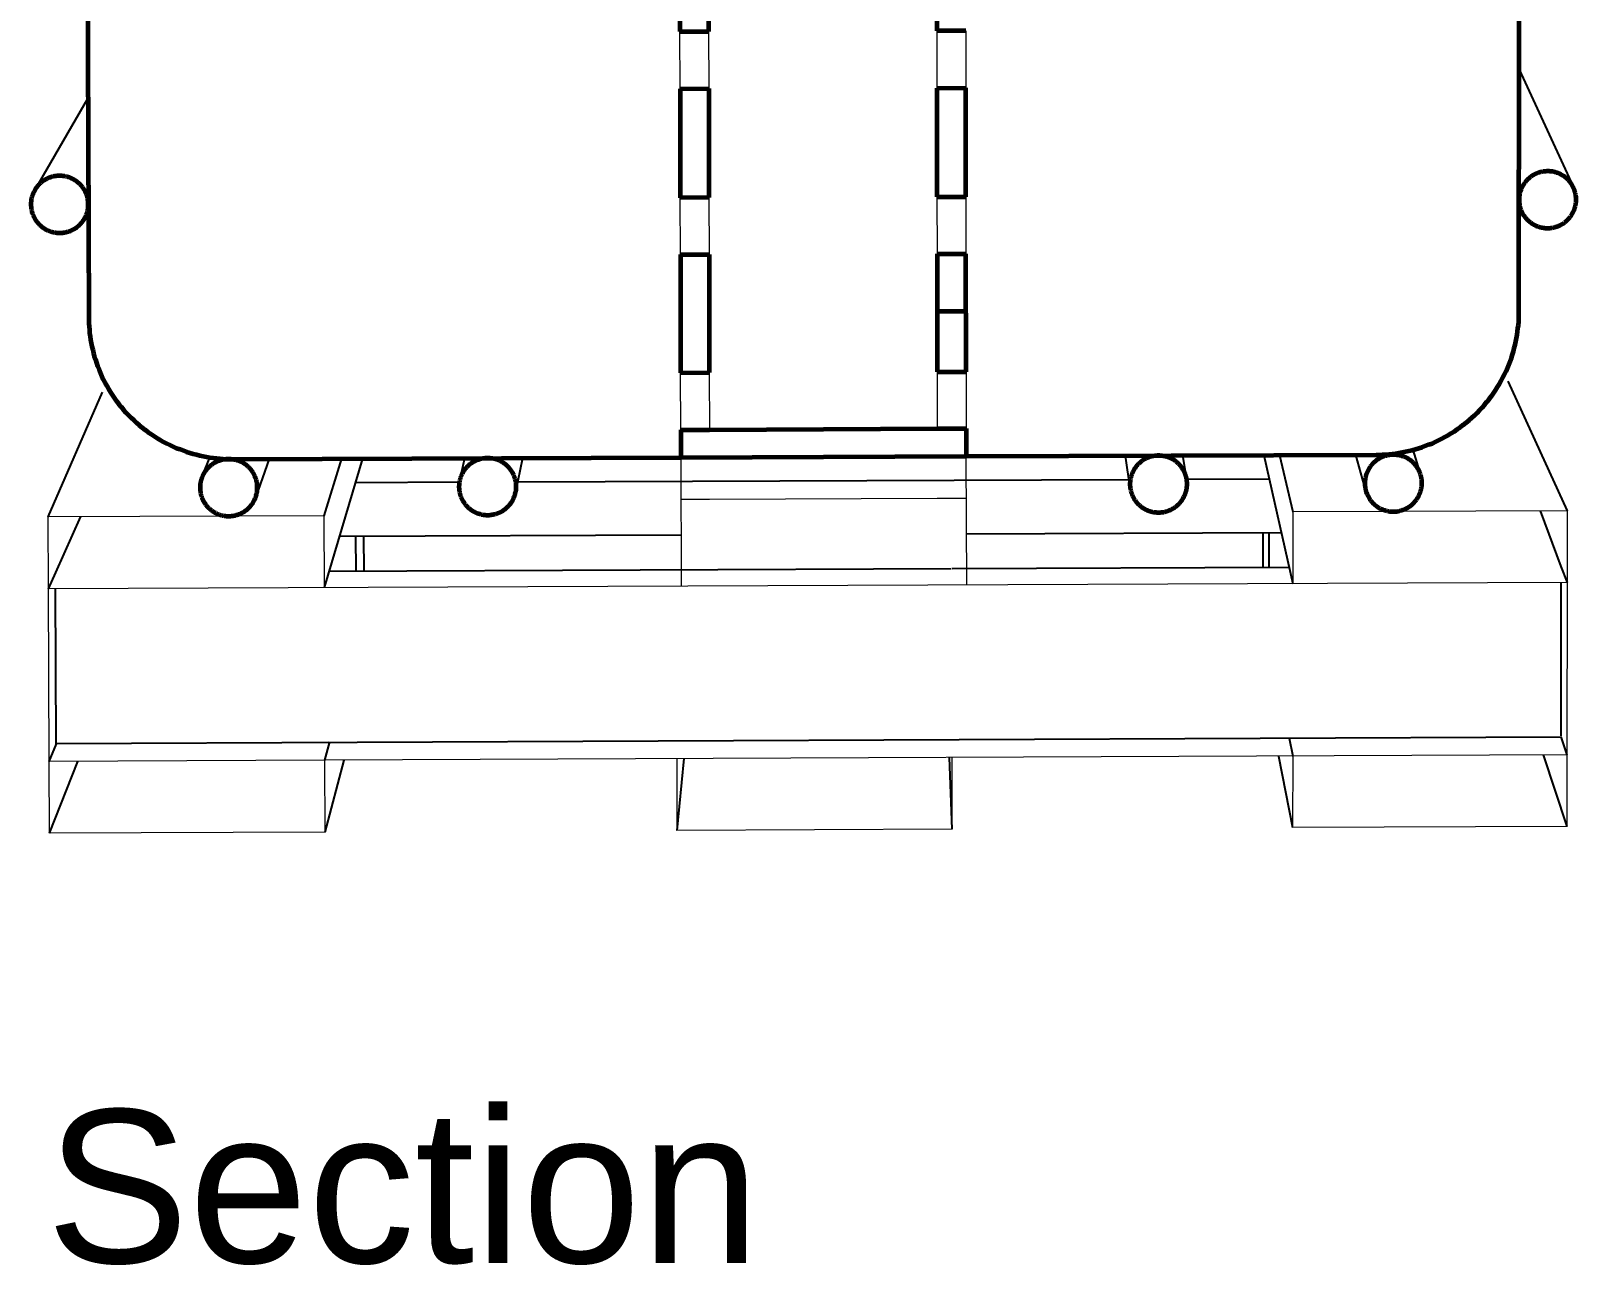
# Model space of a CAD drawing. Header units: millimetres. Extents: x 1.5 to 37.9, y -0.3 to 12.6.
# Drawn here: x 21.536 to 22.656, y 0.726 to 1.621 of the extents above; entities that cross this region are included whole.
import ezdxf

# ---------------------------------------------------------------- set-up
doc = ezdxf.new("R2010")
doc.units = ezdxf.units.MM
for name, color, linetype, lineweight in [('0.2', 6, 'Continuous', 15), ('0.3', 4, 'Continuous', 20), ('0.6', 1, 'Continuous', 60)]:
    doc.layers.add(name, color=color, linetype=linetype, lineweight=lineweight)

msp = doc.modelspace()

# ---------------------------------------------------------------- linework, layer by layer
at = {"layer": '0.2'}
for p, q in [((22.0071, 1.3119), (22.0074, 1.2185)), ((22.214, 1.3129), (22.2144, 1.2194))]:
    msp.add_line(p, q, dxfattribs=at)
at = {"layer": '0.2', "lineweight": -3}
for points in [[(22.6502, 1.2731), (22.6072, 1.3673)], [(21.5877, 1.3592), (21.5483, 1.2689)], [(22.4299, 1.3135), (22.451, 1.2203)], [(22.4413, 1.3135), (22.451, 1.2724)], [(21.7485, 1.2696), (21.7614, 1.311)], [(21.7487, 1.2175), (21.7766, 1.311)], [(21.7715, 1.2938), (21.8466, 1.2941)], [(21.889, 1.2942), (22.3322, 1.2959)], [(22.374, 1.2961), (22.4341, 1.2963)], [(21.5719, 1.269), (21.5538, 1.2285)], [(22.6457, 1.2328), (22.6306, 1.2731)], [(21.7599, 1.2547), (22.0073, 1.2557)], [(22.2142, 1.2565), (22.4426, 1.2574)], [(22.4295, 1.232), (22.4295, 1.2576)], [(22.4338, 1.232), (22.4338, 1.2574)], [(21.7717, 1.2295), (21.7716, 1.2548)], [(21.7775, 1.2294), (21.7774, 1.2548)], [(22.6501, 1.2211), (22.6457, 1.2328)], [(21.5538, 1.2285), (21.5485, 1.2167)], [(22.2033, 1.2311), (21.7522, 1.2293)], [(22.4483, 1.2321), (22.2039, 1.2311)], [(21.5542, 1.1043), (21.5538, 1.2167)], [(22.6456, 1.11), (22.6457, 1.2211)], [(22.65, 1.0963), (22.6455, 1.1094)], [(21.5542, 1.1043), (21.549, 1.0914)], [(22.6456, 1.1091), (21.5542, 1.1043)], [(21.7491, 1.0923), (21.7527, 1.1056)], [(22.4483, 1.1083), (22.451, 1.0954)], [(21.5698, 1.0915), (21.5491, 1.0394)], [(21.7492, 1.0403), (21.763, 1.0925)], [(22.0094, 1.0935), (22.0044, 1.0414)], [(22.204, 1.0423), (22.2021, 1.0943)], [(22.4406, 1.0954), (22.4509, 1.0435)], [(22.6499, 1.0444), (22.6328, 1.0962)]]:
    msp.add_lwpolyline(points, dxfattribs=at)
at = {"layer": '0.2'}
for points in [[(22.028, 1.2815), (22.0072, 1.2814)], [(22.1932, 1.2821), (22.028, 1.2815)], [(22.2141, 1.2822), (22.1934, 1.2821)], [(21.7485, 1.2696), (21.5483, 1.2689)], [(21.5483, 1.2689), (21.5485, 1.2167)], [(21.7487, 1.2175), (21.7485, 1.2696)], [(22.6502, 1.2731), (22.451, 1.2724)], [(22.451, 1.2724), (22.451, 1.2203)], [(22.6501, 1.2211), (22.6502, 1.2731)], [(22.6501, 1.2211), (21.5485, 1.2167)], [(21.5485, 1.2167), (21.549, 1.0914)], [(22.65, 1.0963), (22.6501, 1.2211)], [(21.7491, 1.0923), (21.549, 1.0914)], [(21.549, 1.0914), (21.5491, 1.0394)], [(22.65, 1.0963), (21.7491, 1.0923)], [(21.7492, 1.0403), (21.7491, 1.0923)], [(22.0044, 1.0934), (22.0044, 1.0414)], [(22.204, 1.0423), (22.2039, 1.0943)], [(22.451, 1.0954), (22.4509, 1.0435)], [(22.6499, 1.0444), (22.65, 1.0963)], [(22.204, 1.0423), (22.0044, 1.0414)], [(22.6499, 1.0444), (22.4509, 1.0435)], [(21.7492, 1.0403), (21.5491, 1.0394)]]:
    msp.add_lwpolyline(points, dxfattribs=at)
at = {"layer": '0.3'}
for p, q in [((22.0067, 1.5792), (22.0066, 1.6207)), ((22.0274, 1.6207), (22.0275, 1.5793)), ((22.1931, 1.5797), (22.1931, 1.6211)), ((22.2139, 1.6211), (22.214, 1.5798)), ((22.0069, 1.4589), (22.0068, 1.5002)), ((22.0276, 1.5003), (22.0277, 1.4589)), ((22.1933, 1.4594), (22.1932, 1.5008)), ((22.214, 1.5009), (22.214, 1.4595)), ((22.0071, 1.3319), (22.007, 1.3733)), ((22.0278, 1.3734), (22.028, 1.332)), ((22.1934, 1.3328), (22.1933, 1.3739)), ((22.2141, 1.374), (22.2142, 1.3328))]:
    msp.add_line(p, q, dxfattribs=at)
at = {"layer": '0.3', "lineweight": -3}
for points in [[(22.6152, 1.5932), (22.6542, 1.5083)], [(21.5387, 1.5057), (21.5773, 1.5722)], [(21.6602, 1.298), (21.6656, 1.3119)], [(21.8469, 1.2955), (21.8507, 1.3113)], [(21.8925, 1.3114), (21.8874, 1.2866)], [(22.3331, 1.2896), (22.3297, 1.3131)], [(22.371, 1.3133), (22.374, 1.2962)], [(22.504, 1.2876), (22.4967, 1.3137)], [(22.5381, 1.3173), (22.5437, 1.2992)], [(21.7087, 1.3108), (21.699, 1.2832)]]:
    msp.add_lwpolyline(points, dxfattribs=at)
at = {"layer": '0.6'}
for p, q in [((22.007, 1.3319), (22.0071, 1.3319)), ((22.0279, 1.332), (22.1933, 1.3328)), ((22.1933, 1.3328), (22.2142, 1.3328)), ((22.2142, 1.3328), (22.2141, 1.3129)), ((22.0071, 1.3119), (22.2141, 1.3129))]:
    msp.add_line(p, q, dxfattribs=at)
for points in [[(21.5748, 2.2437), (21.5778, 1.4136)], [(22.615, 1.4172), (22.6158, 2.2447)], [(22.0064, 1.7412), (22.0066, 1.6207)], [(22.0272, 1.7412), (22.0274, 1.6207)], [(22.1931, 1.6211), (22.193, 1.7416)], [(22.0066, 1.6207), (22.0274, 1.6207)], [(22.2139, 1.6211), (22.1931, 1.6211)], [(22.0067, 1.5792), (22.0275, 1.5793)], [(22.0067, 1.5792), (22.0068, 1.5002)], [(22.0275, 1.5793), (22.0276, 1.5003)], [(22.1931, 1.5797), (22.2139, 1.5798)], [(22.1932, 1.5008), (22.1931, 1.5797)], [(22.214, 1.5009), (22.2139, 1.5798)], [(22.0276, 1.5003), (22.0068, 1.5002)], [(22.1932, 1.5008), (22.214, 1.5009)], [(22.0069, 1.4589), (22.0277, 1.4589)], [(22.0069, 1.4589), (22.007, 1.3733)], [(22.0277, 1.4589), (22.0278, 1.3734)], [(22.1933, 1.4594), (22.214, 1.4595)], [(22.1933, 1.3739), (22.1933, 1.4594)], [(22.2141, 1.374), (22.214, 1.4595)], [(21.5778, 1.4136), (21.5779, 1.4113), (21.578, 1.409), (21.5781, 1.4067), (21.5783, 1.4043), (21.5785, 1.4019), (21.5788, 1.3996), (21.5792, 1.3972), (21.5796, 1.3948), (21.5801, 1.3924), (21.5807, 1.39), (21.5813, 1.3876), (21.5819, 1.3852), (21.5827, 1.3828), (21.5835, 1.3804), (21.5843, 1.378), (21.5853, 1.3756), (21.5863, 1.3732), (21.5873, 1.3708), (21.5884, 1.3685), (21.5896, 1.3662), (21.5909, 1.3639), (21.5922, 1.3616), (21.5936, 1.3593), (21.595, 1.3571), (21.5965, 1.3549), (21.598, 1.3527), (21.5997, 1.3506), (21.6013, 1.3485), (21.6031, 1.3465), (21.6048, 1.3445), (21.6067, 1.3425), (21.6086, 1.3406), (21.6105, 1.3388), (21.6125, 1.337), (21.6145, 1.3352), (21.6166, 1.3335), (21.6187, 1.3319), (21.6208, 1.3303), (21.623, 1.3287), (21.6252, 1.3273), (21.6275, 1.3259), (21.6298, 1.3245), (21.6321, 1.3232), (21.6344, 1.322), (21.6367, 1.3209), (21.6391, 1.3198), (21.6415, 1.3187), (21.6439, 1.3178), (21.6463, 1.3169), (21.6487, 1.316), (21.6511, 1.3152), (21.6536, 1.3145), (21.656, 1.3139), (21.6584, 1.3133), (21.6608, 1.3128), (21.6633, 1.3123), (21.6657, 1.3119), (21.6681, 1.3116), (21.6705, 1.3113), (21.6728, 1.311), (21.6752, 1.3109), (21.6775, 1.3107), (21.6799, 1.3107), (21.6822, 1.3107)], [(22.1932, 1.4179), (22.214, 1.418)], [(22.5115, 1.3138), (22.5138, 1.3138), (22.5161, 1.3139), (22.5185, 1.314), (22.5208, 1.3142), (22.5232, 1.3145), (22.5255, 1.3148), (22.5279, 1.3151), (22.5303, 1.3156), (22.5327, 1.3161), (22.5351, 1.3166), (22.5376, 1.3172), (22.54, 1.3179), (22.5424, 1.3186), (22.5448, 1.3194), (22.5472, 1.3202), (22.5496, 1.3212), (22.552, 1.3221), (22.5543, 1.3232), (22.5567, 1.3243), (22.559, 1.3255), (22.5613, 1.3267), (22.5636, 1.328), (22.5659, 1.3294), (22.5681, 1.3308), (22.5703, 1.3323), (22.5725, 1.3338), (22.5746, 1.3354), (22.5767, 1.3371), (22.5788, 1.3388), (22.5808, 1.3405), (22.5827, 1.3424), (22.5846, 1.3442), (22.5865, 1.3461), (22.5883, 1.3481), (22.5901, 1.3501), (22.5918, 1.3522), (22.5935, 1.3542), (22.5951, 1.3564), (22.5966, 1.3585), (22.5981, 1.3607), (22.5995, 1.363), (22.6009, 1.3652), (22.6022, 1.3675), (22.6034, 1.3698), (22.6046, 1.3721), (22.6057, 1.3745), (22.6067, 1.3769), (22.6077, 1.3792), (22.6086, 1.3816), (22.6095, 1.384), (22.6103, 1.3864), (22.611, 1.3888), (22.6116, 1.3912), (22.6122, 1.3936), (22.6128, 1.396), (22.6132, 1.3984), (22.6137, 1.4008), (22.614, 1.4032), (22.6143, 1.4056), (22.6146, 1.4079), (22.6148, 1.4103), (22.6149, 1.4126), (22.615, 1.4149), (22.615, 1.4172)], [(22.007, 1.3733), (22.0278, 1.3734)], [(22.1933, 1.3739), (22.2141, 1.374)], [(22.0071, 1.3319), (22.0279, 1.332)], [(22.0071, 1.3319), (22.0071, 1.3119)], [(21.6822, 1.3107), (22.0071, 1.3119)], [(22.2141, 1.3129), (22.5115, 1.3138)]]:
    msp.add_lwpolyline(points, dxfattribs=at)
for points in [[(21.5359, 1.4953), (21.5359, 1.4948), (21.5359, 1.4944), (21.536, 1.4939), (21.536, 1.4934), (21.536, 1.493), (21.5361, 1.4925), (21.5362, 1.492), (21.5363, 1.4915), (21.5364, 1.4911), (21.5365, 1.4906), (21.5366, 1.4901), (21.5367, 1.4896), (21.5369, 1.4891), (21.537, 1.4887), (21.5372, 1.4882), (21.5374, 1.4877), (21.5376, 1.4872), (21.5378, 1.4867), (21.538, 1.4863), (21.5383, 1.4858), (21.5385, 1.4853), (21.5388, 1.4849), (21.5391, 1.4844), (21.5393, 1.484), (21.5396, 1.4836), (21.54, 1.4831), (21.5403, 1.4827), (21.5406, 1.4823), (21.541, 1.4819), (21.5413, 1.4815), (21.5417, 1.4811), (21.5421, 1.4807), (21.5424, 1.4803), (21.5428, 1.48), (21.5433, 1.4796), (21.5437, 1.4793), (21.5441, 1.4789), (21.5445, 1.4786), (21.545, 1.4783), (21.5454, 1.478), (21.5459, 1.4777), (21.5463, 1.4775), (21.5468, 1.4772), (21.5472, 1.477), (21.5477, 1.4767), (21.5482, 1.4765), (21.5487, 1.4763), (21.5491, 1.4761), (21.5496, 1.4759), (21.5501, 1.4758), (21.5506, 1.4756), (21.5511, 1.4755), (21.5516, 1.4753), (21.552, 1.4752), (21.5525, 1.4751), (21.553, 1.475), (21.5535, 1.4749), (21.554, 1.4749), (21.5545, 1.4748), (21.5549, 1.4748), (21.5554, 1.4747), (21.5559, 1.4747), (21.5563, 1.4747), (21.5568, 1.4747), (21.5573, 1.4747), (21.5577, 1.4747), (21.5582, 1.4747), (21.5587, 1.4748), (21.5592, 1.4748), (21.5596, 1.4749), (21.5601, 1.475), (21.5606, 1.475), (21.5611, 1.4751), (21.5616, 1.4752), (21.562, 1.4754), (21.5625, 1.4755), (21.563, 1.4756), (21.5635, 1.4758), (21.564, 1.476), (21.5645, 1.4762), (21.5649, 1.4764), (21.5654, 1.4766), (21.5659, 1.4768), (21.5664, 1.477), (21.5668, 1.4773), (21.5673, 1.4775), (21.5677, 1.4778), (21.5682, 1.4781), (21.5686, 1.4784), (21.5691, 1.4787), (21.5695, 1.479), (21.5699, 1.4794), (21.5703, 1.4797), (21.5707, 1.4801), (21.5711, 1.4804), (21.5715, 1.4808), (21.5719, 1.4812), (21.5722, 1.4816), (21.5726, 1.482), (21.5729, 1.4824), (21.5733, 1.4828), (21.5736, 1.4832), (21.5739, 1.4837), (21.5742, 1.4841), (21.5745, 1.4846), (21.5747, 1.485), (21.575, 1.4855), (21.5753, 1.4859), (21.5755, 1.4864), (21.5757, 1.4869), (21.5759, 1.4873), (21.5761, 1.4878), (21.5763, 1.4883), (21.5765, 1.4888), (21.5766, 1.4893), (21.5768, 1.4897), (21.5769, 1.4902), (21.577, 1.4907), (21.5771, 1.4912), (21.5772, 1.4917), (21.5773, 1.4922), (21.5774, 1.4926), (21.5774, 1.4931), (21.5775, 1.4936), (21.5775, 1.4941), (21.5775, 1.4945), (21.5775, 1.495), (21.5775, 1.4954), (21.5775, 1.4959), (21.5775, 1.4964), (21.5775, 1.4968), (21.5775, 1.4973), (21.5774, 1.4978), (21.5773, 1.4982), (21.5773, 1.4987), (21.5772, 1.4992), (21.5771, 1.4997), (21.577, 1.5002), (21.5769, 1.5006), (21.5767, 1.5011), (21.5766, 1.5016), (21.5764, 1.5021), (21.5762, 1.5026), (21.5761, 1.5031), (21.5759, 1.5035), (21.5756, 1.504), (21.5754, 1.5045), (21.5752, 1.5049), (21.5749, 1.5054), (21.5747, 1.5059), (21.5744, 1.5063), (21.5741, 1.5068), (21.5738, 1.5072), (21.5735, 1.5076), (21.5732, 1.5081), (21.5728, 1.5085), (21.5725, 1.5089), (21.5721, 1.5093), (21.5718, 1.5097), (21.5714, 1.5101), (21.571, 1.5104), (21.5706, 1.5108), (21.5702, 1.5111), (21.5698, 1.5115), (21.5694, 1.5118), (21.5689, 1.5121), (21.5685, 1.5124), (21.5681, 1.5127), (21.5676, 1.513), (21.5671, 1.5133), (21.5667, 1.5135), (21.5662, 1.5138), (21.5657, 1.514), (21.5653, 1.5142), (21.5648, 1.5144), (21.5643, 1.5146), (21.5638, 1.5148), (21.5634, 1.515), (21.5629, 1.5151), (21.5624, 1.5153), (21.5619, 1.5154), (21.5614, 1.5155), (21.5609, 1.5156), (21.5604, 1.5157), (21.56, 1.5158), (21.5595, 1.5159), (21.559, 1.5159), (21.5585, 1.516), (21.558, 1.516), (21.5576, 1.5161), (21.5571, 1.5161), (21.5566, 1.5161), (21.5562, 1.5161), (21.5557, 1.516), (21.5553, 1.516), (21.5548, 1.516), (21.5543, 1.5159), (21.5538, 1.5159), (21.5533, 1.5158), (21.5529, 1.5157), (21.5524, 1.5156), (21.5519, 1.5155), (21.5514, 1.5154), (21.5509, 1.5153), (21.5504, 1.5151), (21.55, 1.5149), (21.5495, 1.5148), (21.549, 1.5146), (21.5485, 1.5144), (21.548, 1.5142), (21.5476, 1.514), (21.5471, 1.5137), (21.5466, 1.5135), (21.5462, 1.5132), (21.5457, 1.5129), (21.5453, 1.5127), (21.5448, 1.5124), (21.5444, 1.5121), (21.544, 1.5117), (21.5435, 1.5114), (21.5431, 1.5111), (21.5427, 1.5107), (21.5423, 1.5103), (21.5419, 1.51), (21.5416, 1.5096), (21.5412, 1.5092), (21.5409, 1.5088), (21.5405, 1.5084), (21.5402, 1.5079), (21.5399, 1.5075), (21.5396, 1.5071), (21.5393, 1.5066), (21.539, 1.5062), (21.5387, 1.5057), (21.5384, 1.5053), (21.5382, 1.5048), (21.538, 1.5044), (21.5377, 1.5039), (21.5375, 1.5034), (21.5373, 1.5029), (21.5372, 1.5024), (21.537, 1.502), (21.5368, 1.5015), (21.5367, 1.501), (21.5366, 1.5005), (21.5364, 1.5), (21.5363, 1.4996), (21.5362, 1.4991), (21.5362, 1.4986), (21.5361, 1.4981), (21.536, 1.4976), (21.536, 1.4972), (21.5359, 1.4967), (21.5359, 1.4962), (21.5359, 1.4958)], [(22.6564, 1.4988), (22.6564, 1.4993), (22.6564, 1.4998), (22.6564, 1.5002), (22.6564, 1.5007), (22.6563, 1.5012), (22.6563, 1.5016), (22.6562, 1.5021), (22.6561, 1.5026), (22.656, 1.5031), (22.6559, 1.5035), (22.6558, 1.504), (22.6556, 1.5045), (22.6555, 1.505), (22.6553, 1.5055), (22.6552, 1.5059), (22.655, 1.5064), (22.6548, 1.5069), (22.6546, 1.5074), (22.6544, 1.5078), (22.6541, 1.5083), (22.6539, 1.5088), (22.6536, 1.5092), (22.6534, 1.5097), (22.6531, 1.5101), (22.6528, 1.5105), (22.6525, 1.511), (22.6522, 1.5114), (22.6518, 1.5118), (22.6515, 1.5122), (22.6511, 1.5126), (22.6508, 1.513), (22.6504, 1.5134), (22.65, 1.5138), (22.6496, 1.5141), (22.6492, 1.5145), (22.6488, 1.5148), (22.6484, 1.5152), (22.648, 1.5155), (22.6475, 1.5158), (22.6471, 1.5161), (22.6466, 1.5164), (22.6462, 1.5166), (22.6457, 1.5169), (22.6453, 1.5171), (22.6448, 1.5174), (22.6443, 1.5176), (22.6439, 1.5178), (22.6434, 1.518), (22.6429, 1.5182), (22.6424, 1.5183), (22.6419, 1.5185), (22.6415, 1.5186), (22.641, 1.5187), (22.6405, 1.5189), (22.64, 1.519), (22.6395, 1.5191), (22.6391, 1.5191), (22.6386, 1.5192), (22.6381, 1.5193), (22.6376, 1.5193), (22.6372, 1.5194), (22.6367, 1.5194), (22.6362, 1.5194), (22.6358, 1.5194), (22.6353, 1.5194), (22.6349, 1.5194), (22.6344, 1.5193), (22.6339, 1.5193), (22.6334, 1.5193), (22.633, 1.5192), (22.6325, 1.5191), (22.632, 1.519), (22.6315, 1.5189), (22.631, 1.5188), (22.6306, 1.5187), (22.6301, 1.5186), (22.6296, 1.5184), (22.6291, 1.5183), (22.6286, 1.5181), (22.6282, 1.5179), (22.6277, 1.5177), (22.6272, 1.5175), (22.6267, 1.5173), (22.6263, 1.5171), (22.6258, 1.5168), (22.6254, 1.5166), (22.6249, 1.5163), (22.6245, 1.516), (22.624, 1.5157), (22.6236, 1.5154), (22.6232, 1.5151), (22.6227, 1.5147), (22.6223, 1.5144), (22.6219, 1.514), (22.6215, 1.5137), (22.6211, 1.5133), (22.6208, 1.5129), (22.6204, 1.5125), (22.62, 1.5121), (22.6197, 1.5117), (22.6194, 1.5113), (22.6191, 1.5109), (22.6187, 1.5104), (22.6185, 1.51), (22.6182, 1.5096), (22.6179, 1.5091), (22.6176, 1.5086), (22.6174, 1.5082), (22.6172, 1.5077), (22.6169, 1.5072), (22.6167, 1.5068), (22.6165, 1.5063), (22.6163, 1.5058), (22.6162, 1.5053), (22.616, 1.5049), (22.6159, 1.5044), (22.6157, 1.5039), (22.6156, 1.5034), (22.6155, 1.5029), (22.6154, 1.5025), (22.6153, 1.502), (22.6153, 1.5015), (22.6152, 1.501), (22.6152, 1.5006), (22.6151, 1.5001), (22.6151, 1.4996), (22.6151, 1.4992), (22.6151, 1.4987), (22.6151, 1.4982), (22.6151, 1.4978), (22.6151, 1.4973), (22.6152, 1.4968), (22.6152, 1.4964), (22.6153, 1.4959), (22.6153, 1.4954), (22.6154, 1.4949), (22.6155, 1.4945), (22.6156, 1.494), (22.6157, 1.4935), (22.6159, 1.493), (22.616, 1.4925), (22.6162, 1.4921), (22.6163, 1.4916), (22.6165, 1.4911), (22.6167, 1.4906), (22.6169, 1.4902), (22.6171, 1.4897), (22.6174, 1.4892), (22.6176, 1.4888), (22.6179, 1.4883), (22.6181, 1.4879), (22.6184, 1.4874), (22.6187, 1.487), (22.619, 1.4866), (22.6194, 1.4861), (22.6197, 1.4857), (22.62, 1.4853), (22.6204, 1.4849), (22.6207, 1.4845), (22.6211, 1.4841), (22.6215, 1.4838), (22.6219, 1.4834), (22.6223, 1.4831), (22.6227, 1.4827), (22.6231, 1.4824), (22.6235, 1.4821), (22.624, 1.4818), (22.6244, 1.4815), (22.6249, 1.4812), (22.6253, 1.4809), (22.6258, 1.4807), (22.6262, 1.4804), (22.6267, 1.4802), (22.6272, 1.48), (22.6276, 1.4798), (22.6281, 1.4796), (22.6286, 1.4794), (22.6291, 1.4792), (22.6296, 1.4791), (22.63, 1.4789), (22.6305, 1.4788), (22.631, 1.4787), (22.6315, 1.4786), (22.632, 1.4785), (22.6325, 1.4784), (22.6329, 1.4783), (22.6334, 1.4783), (22.6339, 1.4782), (22.6343, 1.4782), (22.6348, 1.4782), (22.6353, 1.4781), (22.6357, 1.4781), (22.6362, 1.4781), (22.6367, 1.4782), (22.6371, 1.4782), (22.6376, 1.4782), (22.6381, 1.4783), (22.6385, 1.4783), (22.639, 1.4784), (22.6395, 1.4785), (22.64, 1.4786), (22.6405, 1.4787), (22.6409, 1.4788), (22.6414, 1.479), (22.6419, 1.4791), (22.6424, 1.4793), (22.6429, 1.4794), (22.6434, 1.4796), (22.6438, 1.4798), (22.6443, 1.48), (22.6448, 1.4802), (22.6452, 1.4805), (22.6457, 1.4807), (22.6462, 1.481), (22.6466, 1.4813), (22.6471, 1.4815), (22.6475, 1.4818), (22.6479, 1.4821), (22.6484, 1.4825), (22.6488, 1.4828), (22.6492, 1.4831), (22.6496, 1.4835), (22.65, 1.4839), (22.6504, 1.4842), (22.6507, 1.4846), (22.6511, 1.485), (22.6515, 1.4854), (22.6518, 1.4858), (22.6521, 1.4862), (22.6525, 1.4867), (22.6528, 1.4871), (22.6531, 1.4875), (22.6533, 1.488), (22.6536, 1.4884), (22.6539, 1.4889), (22.6541, 1.4894), (22.6544, 1.4898), (22.6546, 1.4903), (22.6548, 1.4908), (22.655, 1.4912), (22.6552, 1.4917), (22.6553, 1.4922), (22.6555, 1.4927), (22.6556, 1.4932), (22.6558, 1.4936), (22.6559, 1.4941), (22.656, 1.4946), (22.6561, 1.4951), (22.6562, 1.4956), (22.6562, 1.496), (22.6563, 1.4965), (22.6564, 1.497), (22.6564, 1.4974), (22.6564, 1.4979), (22.6564, 1.4984)], [(21.8672, 1.2701), (21.8676, 1.2701), (21.8681, 1.2701), (21.8685, 1.2701), (21.869, 1.2702), (21.8695, 1.2702), (21.87, 1.2703), (21.8704, 1.2704), (21.8709, 1.2704), (21.8714, 1.2705), (21.8719, 1.2707), (21.8724, 1.2708), (21.8729, 1.2709), (21.8733, 1.2711), (21.8738, 1.2712), (21.8743, 1.2714), (21.8748, 1.2716), (21.8753, 1.2718), (21.8757, 1.272), (21.8762, 1.2722), (21.8767, 1.2724), (21.8771, 1.2727), (21.8776, 1.2729), (21.8781, 1.2732), (21.8785, 1.2735), (21.8789, 1.2738), (21.8794, 1.2741), (21.8798, 1.2744), (21.8802, 1.2748), (21.8806, 1.2751), (21.881, 1.2755), (21.8814, 1.2758), (21.8818, 1.2762), (21.8822, 1.2766), (21.8826, 1.277), (21.8829, 1.2774), (21.8832, 1.2778), (21.8836, 1.2782), (21.8839, 1.2786), (21.8842, 1.2791), (21.8845, 1.2795), (21.8848, 1.2799), (21.8851, 1.2804), (21.8853, 1.2809), (21.8856, 1.2813), (21.8858, 1.2818), (21.886, 1.2823), (21.8862, 1.2827), (21.8864, 1.2832), (21.8866, 1.2837), (21.8868, 1.2842), (21.8869, 1.2846), (21.8871, 1.2851), (21.8872, 1.2856), (21.8873, 1.2861), (21.8874, 1.2866), (21.8875, 1.287), (21.8876, 1.2875), (21.8877, 1.288), (21.8877, 1.2885), (21.8878, 1.2889), (21.8878, 1.2894), (21.8878, 1.2899), (21.8879, 1.2903), (21.8879, 1.2908), (21.8879, 1.2913), (21.8878, 1.2917), (21.8878, 1.2922), (21.8878, 1.2927), (21.8877, 1.2931), (21.8877, 1.2936), (21.8876, 1.2941), (21.8875, 1.2946), (21.8874, 1.295), (21.8873, 1.2955), (21.8872, 1.296), (21.887, 1.2965), (21.8869, 1.297), (21.8867, 1.2974), (21.8866, 1.2979), (21.8864, 1.2984), (21.8862, 1.2989), (21.886, 1.2993), (21.8858, 1.2998), (21.8855, 1.3003), (21.8853, 1.3007), (21.885, 1.3012), (21.8847, 1.3016), (21.8845, 1.3021), (21.8842, 1.3025), (21.8838, 1.303), (21.8835, 1.3034), (21.8832, 1.3038), (21.8828, 1.3042), (21.8825, 1.3046), (21.8821, 1.305), (21.8817, 1.3054), (21.8814, 1.3057), (21.881, 1.3061), (21.8806, 1.3065), (21.8802, 1.3068), (21.8797, 1.3071), (21.8793, 1.3074), (21.8789, 1.3077), (21.8784, 1.308), (21.878, 1.3083), (21.8775, 1.3086), (21.8771, 1.3088), (21.8766, 1.3091), (21.8761, 1.3093), (21.8757, 1.3095), (21.8752, 1.3097), (21.8747, 1.3099), (21.8742, 1.3101), (21.8737, 1.3103), (21.8733, 1.3104), (21.8728, 1.3106), (21.8723, 1.3107), (21.8718, 1.3108), (21.8713, 1.3109), (21.8708, 1.311), (21.8704, 1.3111), (21.8699, 1.3112), (21.8694, 1.3112), (21.8689, 1.3113), (21.8684, 1.3113), (21.868, 1.3113), (21.8675, 1.3114), (21.8671, 1.3114), (21.8666, 1.3114), (21.8661, 1.3113), (21.8657, 1.3113), (21.8652, 1.3113), (21.8647, 1.3112), (21.8642, 1.3112), (21.8638, 1.3111), (21.8633, 1.311), (21.8628, 1.3109), (21.8623, 1.3108), (21.8618, 1.3107), (21.8613, 1.3105), (21.8609, 1.3104), (21.8604, 1.3102), (21.8599, 1.3101), (21.8594, 1.3099), (21.8589, 1.3097), (21.8585, 1.3095), (21.858, 1.3093), (21.8575, 1.309), (21.8571, 1.3088), (21.8566, 1.3085), (21.8561, 1.3082), (21.8557, 1.308), (21.8553, 1.3077), (21.8548, 1.3073), (21.8544, 1.307), (21.854, 1.3067), (21.8536, 1.3064), (21.8532, 1.306), (21.8528, 1.3056), (21.8524, 1.3053), (21.852, 1.3049), (21.8516, 1.3045), (21.8513, 1.3041), (21.851, 1.3037), (21.8506, 1.3033), (21.8503, 1.3028), (21.85, 1.3024), (21.8497, 1.302), (21.8494, 1.3015), (21.8491, 1.3011), (21.8489, 1.3006), (21.8486, 1.3001), (21.8484, 1.2997), (21.8482, 1.2992), (21.848, 1.2987), (21.8478, 1.2982), (21.8476, 1.2978), (21.8474, 1.2973), (21.8473, 1.2968), (21.8471, 1.2963), (21.847, 1.2958), (21.8469, 1.2954), (21.8468, 1.2949), (21.8467, 1.2944), (21.8466, 1.2939), (21.8465, 1.2934), (21.8465, 1.293), (21.8464, 1.2925), (21.8464, 1.292), (21.8464, 1.2916), (21.8463, 1.2911), (21.8463, 1.2906), (21.8463, 1.2902), (21.8464, 1.2897), (21.8464, 1.2893), (21.8464, 1.2888), (21.8465, 1.2883), (21.8465, 1.2878), (21.8466, 1.2874), (21.8467, 1.2869), (21.8468, 1.2864), (21.8469, 1.2859), (21.847, 1.2854), (21.8472, 1.285), (21.8473, 1.2845), (21.8475, 1.284), (21.8476, 1.2835), (21.8478, 1.2831), (21.848, 1.2826), (21.8482, 1.2821), (21.8484, 1.2816), (21.8487, 1.2812), (21.8489, 1.2807), (21.8492, 1.2803), (21.8495, 1.2798), (21.8498, 1.2794), (21.8501, 1.2789), (21.8504, 1.2785), (21.8507, 1.2781), (21.851, 1.2777), (21.8514, 1.2772), (21.8517, 1.2768), (21.8521, 1.2765), (21.8525, 1.2761), (21.8528, 1.2757), (21.8532, 1.2753), (21.8536, 1.275), (21.8541, 1.2747), (21.8545, 1.2743), (21.8549, 1.274), (21.8553, 1.2737), (21.8558, 1.2734), (21.8562, 1.2731), (21.8567, 1.2729), (21.8571, 1.2726), (21.8576, 1.2724), (21.8581, 1.2721), (21.8586, 1.2719), (21.859, 1.2717), (21.8595, 1.2715), (21.86, 1.2713), (21.8605, 1.2712), (21.861, 1.271), (21.8614, 1.2709), (21.8619, 1.2707), (21.8624, 1.2706), (21.8629, 1.2705), (21.8634, 1.2704), (21.8639, 1.2703), (21.8643, 1.2703), (21.8648, 1.2702), (21.8653, 1.2702), (21.8658, 1.2701), (21.8662, 1.2701), (21.8667, 1.2701)], [(22.3536, 1.272), (22.3541, 1.272), (22.3545, 1.272), (22.355, 1.272), (22.3555, 1.2721), (22.356, 1.2721), (22.3564, 1.2722), (22.3569, 1.2722), (22.3574, 1.2723), (22.3579, 1.2724), (22.3584, 1.2725), (22.3588, 1.2727), (22.3593, 1.2728), (22.3598, 1.2729), (22.3603, 1.2731), (22.3608, 1.2733), (22.3612, 1.2735), (22.3617, 1.2736), (22.3622, 1.2739), (22.3627, 1.2741), (22.3631, 1.2743), (22.3636, 1.2746), (22.3641, 1.2748), (22.3645, 1.2751), (22.3649, 1.2754), (22.3654, 1.2757), (22.3658, 1.276), (22.3662, 1.2763), (22.3667, 1.2766), (22.3671, 1.277), (22.3675, 1.2773), (22.3679, 1.2777), (22.3683, 1.2781), (22.3686, 1.2785), (22.369, 1.2788), (22.3693, 1.2792), (22.3697, 1.2797), (22.37, 1.2801), (22.3703, 1.2805), (22.3707, 1.2809), (22.3709, 1.2814), (22.3712, 1.2818), (22.3715, 1.2823), (22.3718, 1.2827), (22.372, 1.2832), (22.3722, 1.2837), (22.3725, 1.2841), (22.3727, 1.2846), (22.3729, 1.2851), (22.373, 1.2855), (22.3732, 1.286), (22.3734, 1.2865), (22.3735, 1.287), (22.3737, 1.2875), (22.3738, 1.2879), (22.3739, 1.2884), (22.374, 1.2889), (22.3741, 1.2894), (22.3741, 1.2899), (22.3742, 1.2903), (22.3742, 1.2908), (22.3743, 1.2913), (22.3743, 1.2917), (22.3743, 1.2922), (22.3743, 1.2927), (22.3743, 1.2931), (22.3743, 1.2936), (22.3743, 1.294), (22.3742, 1.2945), (22.3742, 1.295), (22.3741, 1.2955), (22.3741, 1.2959), (22.374, 1.2964), (22.3739, 1.2969), (22.3738, 1.2974), (22.3737, 1.2978), (22.3735, 1.2983), (22.3734, 1.2988), (22.3732, 1.2993), (22.373, 1.2998), (22.3729, 1.3002), (22.3727, 1.3007), (22.3725, 1.3012), (22.3722, 1.3017), (22.372, 1.3021), (22.3718, 1.3026), (22.3715, 1.303), (22.3712, 1.3035), (22.3709, 1.3039), (22.3706, 1.3044), (22.3703, 1.3048), (22.37, 1.3052), (22.3697, 1.3056), (22.3693, 1.306), (22.369, 1.3064), (22.3686, 1.3068), (22.3683, 1.3072), (22.3679, 1.3076), (22.3675, 1.3079), (22.3671, 1.3083), (22.3667, 1.3086), (22.3662, 1.309), (22.3658, 1.3093), (22.3654, 1.3096), (22.3649, 1.3099), (22.3645, 1.3102), (22.364, 1.3104), (22.3636, 1.3107), (22.3631, 1.3109), (22.3627, 1.3112), (22.3622, 1.3114), (22.3617, 1.3116), (22.3612, 1.3118), (22.3608, 1.3119), (22.3603, 1.3121), (22.3598, 1.3123), (22.3593, 1.3124), (22.3588, 1.3125), (22.3583, 1.3127), (22.3579, 1.3128), (22.3574, 1.3129), (22.3569, 1.3129), (22.3564, 1.313), (22.3559, 1.3131), (22.3555, 1.3131), (22.355, 1.3131), (22.3545, 1.3132), (22.3541, 1.3132), (22.3536, 1.3132), (22.3532, 1.3132), (22.3527, 1.3132), (22.3522, 1.3131), (22.3518, 1.3131), (22.3513, 1.313), (22.3508, 1.313), (22.3503, 1.3129), (22.3498, 1.3128), (22.3494, 1.3127), (22.3489, 1.3126), (22.3484, 1.3125), (22.3479, 1.3124), (22.3474, 1.3122), (22.347, 1.3121), (22.3465, 1.3119), (22.346, 1.3117), (22.3455, 1.3115), (22.345, 1.3113), (22.3446, 1.3111), (22.3441, 1.3108), (22.3436, 1.3106), (22.3432, 1.3103), (22.3427, 1.3101), (22.3423, 1.3098), (22.3418, 1.3095), (22.3414, 1.3092), (22.341, 1.3089), (22.3406, 1.3085), (22.3402, 1.3082), (22.3398, 1.3078), (22.3394, 1.3075), (22.339, 1.3071), (22.3386, 1.3067), (22.3382, 1.3063), (22.3379, 1.3059), (22.3375, 1.3055), (22.3372, 1.3051), (22.3369, 1.3047), (22.3366, 1.3042), (22.3363, 1.3038), (22.336, 1.3033), (22.3357, 1.3029), (22.3355, 1.3024), (22.3352, 1.302), (22.335, 1.3015), (22.3348, 1.301), (22.3346, 1.3006), (22.3344, 1.3001), (22.3342, 1.2996), (22.334, 1.2991), (22.3339, 1.2987), (22.3337, 1.2982), (22.3336, 1.2977), (22.3335, 1.2972), (22.3334, 1.2967), (22.3333, 1.2963), (22.3332, 1.2958), (22.3331, 1.2953), (22.333, 1.2948), (22.333, 1.2944), (22.333, 1.2939), (22.3329, 1.2934), (22.3329, 1.293), (22.3329, 1.2925), (22.3329, 1.292), (22.3329, 1.2916), (22.333, 1.2911), (22.333, 1.2906), (22.3331, 1.2902), (22.3331, 1.2897), (22.3332, 1.2892), (22.3333, 1.2888), (22.3334, 1.2883), (22.3335, 1.2878), (22.3336, 1.2873), (22.3337, 1.2868), (22.3339, 1.2864), (22.334, 1.2859), (22.3342, 1.2854), (22.3344, 1.2849), (22.3346, 1.2844), (22.3348, 1.284), (22.335, 1.2835), (22.3352, 1.283), (22.3355, 1.2826), (22.3357, 1.2821), (22.336, 1.2817), (22.3363, 1.2812), (22.3366, 1.2808), (22.3369, 1.2804), (22.3372, 1.2799), (22.3376, 1.2795), (22.3379, 1.2791), (22.3382, 1.2787), (22.3386, 1.2783), (22.339, 1.278), (22.3394, 1.2776), (22.3398, 1.2772), (22.3402, 1.2769), (22.3406, 1.2765), (22.341, 1.2762), (22.3414, 1.2759), (22.3419, 1.2756), (22.3423, 1.2753), (22.3427, 1.275), (22.3432, 1.2747), (22.3437, 1.2745), (22.3441, 1.2742), (22.3446, 1.274), (22.3451, 1.2738), (22.3455, 1.2736), (22.346, 1.2734), (22.3465, 1.2732), (22.347, 1.273), (22.3474, 1.2729), (22.3479, 1.2727), (22.3484, 1.2726), (22.3489, 1.2725), (22.3494, 1.2724), (22.3499, 1.2723), (22.3503, 1.2722), (22.3508, 1.2722), (22.3513, 1.2721), (22.3518, 1.2721), (22.3522, 1.272), (22.3527, 1.272), (22.3532, 1.272)], [(22.5239, 1.2726), (22.5244, 1.2726), (22.5248, 1.2727), (22.5253, 1.2727), (22.5258, 1.2727), (22.5262, 1.2728), (22.5267, 1.2728), (22.5272, 1.2729), (22.5277, 1.273), (22.5282, 1.2731), (22.5286, 1.2732), (22.5291, 1.2733), (22.5296, 1.2735), (22.5301, 1.2736), (22.5306, 1.2738), (22.531, 1.2739), (22.5315, 1.2741), (22.532, 1.2743), (22.5325, 1.2745), (22.5329, 1.2747), (22.5334, 1.275), (22.5339, 1.2752), (22.5343, 1.2755), (22.5348, 1.2758), (22.5352, 1.276), (22.5357, 1.2763), (22.5361, 1.2766), (22.5365, 1.277), (22.537, 1.2773), (22.5374, 1.2776), (22.5378, 1.278), (22.5382, 1.2784), (22.5385, 1.2787), (22.5389, 1.2791), (22.5393, 1.2795), (22.5396, 1.2799), (22.54, 1.2803), (22.5403, 1.2807), (22.5406, 1.2812), (22.5409, 1.2816), (22.5412, 1.282), (22.5415, 1.2825), (22.5418, 1.2829), (22.542, 1.2834), (22.5423, 1.2838), (22.5425, 1.2843), (22.5427, 1.2848), (22.543, 1.2852), (22.5431, 1.2857), (22.5433, 1.2862), (22.5435, 1.2867), (22.5437, 1.2872), (22.5438, 1.2876), (22.5439, 1.2881), (22.5441, 1.2886), (22.5442, 1.2891), (22.5443, 1.2896), (22.5443, 1.29), (22.5444, 1.2905), (22.5445, 1.291), (22.5445, 1.2915), (22.5446, 1.2919), (22.5446, 1.2924), (22.5446, 1.2929), (22.5446, 1.2933), (22.5446, 1.2938), (22.5446, 1.2942), (22.5446, 1.2947), (22.5445, 1.2952), (22.5445, 1.2956), (22.5444, 1.2961), (22.5443, 1.2966), (22.5443, 1.2971), (22.5442, 1.2975), (22.5441, 1.298), (22.5439, 1.2985), (22.5438, 1.299), (22.5437, 1.2995), (22.5435, 1.2999), (22.5433, 1.3004), (22.5432, 1.3009), (22.543, 1.3014), (22.5428, 1.3018), (22.5425, 1.3023), (22.5423, 1.3028), (22.5421, 1.3032), (22.5418, 1.3037), (22.5415, 1.3041), (22.5412, 1.3046), (22.5409, 1.305), (22.5406, 1.3054), (22.5403, 1.3059), (22.54, 1.3063), (22.5396, 1.3067), (22.5393, 1.3071), (22.5389, 1.3075), (22.5386, 1.3078), (22.5382, 1.3082), (22.5378, 1.3086), (22.5374, 1.3089), (22.537, 1.3093), (22.5366, 1.3096), (22.5361, 1.3099), (22.5357, 1.3102), (22.5353, 1.3105), (22.5348, 1.3108), (22.5344, 1.3111), (22.5339, 1.3113), (22.5334, 1.3116), (22.533, 1.3118), (22.5325, 1.312), (22.532, 1.3122), (22.5316, 1.3124), (22.5311, 1.3126), (22.5306, 1.3128), (22.5301, 1.3129), (22.5296, 1.3131), (22.5291, 1.3132), (22.5287, 1.3133), (22.5282, 1.3134), (22.5277, 1.3135), (22.5272, 1.3136), (22.5267, 1.3136), (22.5263, 1.3137), (22.5258, 1.3138), (22.5253, 1.3138), (22.5249, 1.3138), (22.5244, 1.3138), (22.5239, 1.3138), (22.5235, 1.3138), (22.523, 1.3138), (22.5226, 1.3138), (22.5221, 1.3137), (22.5216, 1.3137), (22.5211, 1.3136), (22.5207, 1.3136), (22.5202, 1.3135), (22.5197, 1.3134), (22.5192, 1.3133), (22.5187, 1.3131), (22.5182, 1.313), (22.5178, 1.3129), (22.5173, 1.3127), (22.5168, 1.3125), (22.5163, 1.3124), (22.5158, 1.3122), (22.5154, 1.3119), (22.5149, 1.3117), (22.5144, 1.3115), (22.514, 1.3112), (22.5135, 1.311), (22.5131, 1.3107), (22.5126, 1.3104), (22.5122, 1.3101), (22.5117, 1.3098), (22.5113, 1.3095), (22.5109, 1.3092), (22.5105, 1.3088), (22.5101, 1.3085), (22.5097, 1.3081), (22.5093, 1.3077), (22.5089, 1.3074), (22.5086, 1.307), (22.5082, 1.3066), (22.5079, 1.3062), (22.5075, 1.3057), (22.5072, 1.3053), (22.5069, 1.3049), (22.5066, 1.3044), (22.5063, 1.304), (22.5061, 1.3035), (22.5058, 1.3031), (22.5056, 1.3026), (22.5053, 1.3022), (22.5051, 1.3017), (22.5049, 1.3012), (22.5047, 1.3007), (22.5045, 1.3003), (22.5043, 1.2998), (22.5042, 1.2993), (22.504, 1.2988), (22.5039, 1.2983), (22.5038, 1.2979), (22.5037, 1.2974), (22.5036, 1.2969), (22.5035, 1.2964), (22.5034, 1.2959), (22.5034, 1.2955), (22.5033, 1.295), (22.5033, 1.2945), (22.5033, 1.2941), (22.5033, 1.2936), (22.5032, 1.2932), (22.5033, 1.2927), (22.5033, 1.2922), (22.5033, 1.2918), (22.5033, 1.2913), (22.5034, 1.2908), (22.5034, 1.2904), (22.5035, 1.2899), (22.5036, 1.2894), (22.5037, 1.2889), (22.5038, 1.2884), (22.5039, 1.288), (22.504, 1.2875), (22.5042, 1.287), (22.5043, 1.2865), (22.5045, 1.2861), (22.5047, 1.2856), (22.5049, 1.2851), (22.5051, 1.2846), (22.5053, 1.2842), (22.5056, 1.2837), (22.5058, 1.2832), (22.5061, 1.2828), (22.5063, 1.2823), (22.5066, 1.2819), (22.5069, 1.2815), (22.5072, 1.281), (22.5075, 1.2806), (22.5079, 1.2802), (22.5082, 1.2798), (22.5086, 1.2794), (22.5089, 1.279), (22.5093, 1.2786), (22.5097, 1.2782), (22.5101, 1.2779), (22.5105, 1.2775), (22.5109, 1.2772), (22.5113, 1.2769), (22.5117, 1.2765), (22.5122, 1.2762), (22.5126, 1.2759), (22.513, 1.2757), (22.5135, 1.2754), (22.514, 1.2751), (22.5144, 1.2749), (22.5149, 1.2747), (22.5154, 1.2745), (22.5158, 1.2742), (22.5163, 1.2741), (22.5168, 1.2739), (22.5173, 1.2737), (22.5177, 1.2736), (22.5182, 1.2734), (22.5187, 1.2733), (22.5192, 1.2732), (22.5197, 1.2731), (22.5202, 1.273), (22.5206, 1.2729), (22.5211, 1.2728), (22.5216, 1.2728), (22.5221, 1.2727), (22.5225, 1.2727), (22.523, 1.2727), (22.5235, 1.2726)], [(21.6794, 1.2694), (21.6799, 1.2694), (21.6803, 1.2694), (21.6808, 1.2694), (21.6813, 1.2695), (21.6818, 1.2695), (21.6822, 1.2696), (21.6827, 1.2696), (21.6832, 1.2697), (21.6837, 1.2698), (21.6842, 1.2699), (21.6846, 1.27), (21.6851, 1.2702), (21.6856, 1.2703), (21.6861, 1.2705), (21.6866, 1.2707), (21.6871, 1.2708), (21.6875, 1.271), (21.688, 1.2712), (21.6885, 1.2715), (21.6889, 1.2717), (21.6894, 1.272), (21.6899, 1.2722), (21.6903, 1.2725), (21.6908, 1.2728), (21.6912, 1.2731), (21.6916, 1.2734), (21.6921, 1.2737), (21.6925, 1.274), (21.6929, 1.2744), (21.6933, 1.2747), (21.6937, 1.2751), (21.6941, 1.2755), (21.6945, 1.2758), (21.6948, 1.2762), (21.6952, 1.2766), (21.6955, 1.2771), (21.6959, 1.2775), (21.6962, 1.2779), (21.6965, 1.2783), (21.6968, 1.2788), (21.6971, 1.2792), (21.6973, 1.2797), (21.6976, 1.2801), (21.6978, 1.2806), (21.6981, 1.2811), (21.6983, 1.2815), (21.6985, 1.282), (21.6987, 1.2825), (21.6989, 1.283), (21.699, 1.2834), (21.6992, 1.2839), (21.6993, 1.2844), (21.6995, 1.2849), (21.6996, 1.2854), (21.6997, 1.2858), (21.6998, 1.2863), (21.6999, 1.2868), (21.6999, 1.2873), (21.7, 1.2878), (21.7001, 1.2882), (21.7001, 1.2887), (21.7001, 1.2892), (21.7001, 1.2896), (21.7001, 1.2901), (21.7001, 1.2905), (21.7001, 1.291), (21.7001, 1.2915), (21.7, 1.2919), (21.7, 1.2924), (21.6999, 1.2929), (21.6999, 1.2934), (21.6998, 1.2938), (21.6997, 1.2943), (21.6996, 1.2948), (21.6994, 1.2953), (21.6993, 1.2958), (21.6992, 1.2962), (21.699, 1.2967), (21.6988, 1.2972), (21.6986, 1.2977), (21.6984, 1.2982), (21.6982, 1.2986), (21.698, 1.2991), (21.6978, 1.2996), (21.6975, 1.3), (21.6973, 1.3005), (21.697, 1.3009), (21.6967, 1.3014), (21.6964, 1.3018), (21.6961, 1.3022), (21.6958, 1.3027), (21.6954, 1.3031), (21.6951, 1.3035), (21.6947, 1.3039), (21.6944, 1.3043), (21.694, 1.3047), (21.6936, 1.305), (21.6932, 1.3054), (21.6928, 1.3057), (21.6924, 1.3061), (21.692, 1.3064), (21.6915, 1.3067), (21.6911, 1.307), (21.6907, 1.3073), (21.6902, 1.3076), (21.6898, 1.3079), (21.6893, 1.3081), (21.6888, 1.3084), (21.6884, 1.3086), (21.6879, 1.3088), (21.6874, 1.309), (21.6869, 1.3092), (21.6865, 1.3094), (21.686, 1.3096), (21.6855, 1.3097), (21.685, 1.3099), (21.6845, 1.31), (21.684, 1.3101), (21.6835, 1.3102), (21.6831, 1.3103), (21.6826, 1.3104), (21.6821, 1.3105), (21.6816, 1.3105), (21.6811, 1.3106), (21.6807, 1.3106), (21.6802, 1.3106), (21.6797, 1.3107), (21.6793, 1.3107), (21.6788, 1.3106), (21.6784, 1.3106), (21.6779, 1.3106), (21.6774, 1.3106), (21.6769, 1.3105), (21.6765, 1.3105), (21.676, 1.3104), (21.6755, 1.3103), (21.675, 1.3102), (21.6745, 1.3101), (21.674, 1.31), (21.6736, 1.3098), (21.6731, 1.3097), (21.6726, 1.3095), (21.6721, 1.3094), (21.6716, 1.3092), (21.6712, 1.309), (21.6707, 1.3088), (21.6702, 1.3085), (21.6697, 1.3083), (21.6693, 1.3081), (21.6688, 1.3078), (21.6684, 1.3075), (21.6679, 1.3072), (21.6675, 1.3069), (21.667, 1.3066), (21.6666, 1.3063), (21.6662, 1.306), (21.6658, 1.3056), (21.6654, 1.3053), (21.665, 1.3049), (21.6646, 1.3046), (21.6642, 1.3042), (21.6639, 1.3038), (21.6635, 1.3034), (21.6632, 1.303), (21.6628, 1.3025), (21.6625, 1.3021), (21.6622, 1.3017), (21.6619, 1.3012), (21.6616, 1.3008), (21.6614, 1.3003), (21.6611, 1.2999), (21.6609, 1.2994), (21.6606, 1.299), (21.6604, 1.2985), (21.6602, 1.298), (21.66, 1.2975), (21.6598, 1.2971), (21.6596, 1.2966), (21.6595, 1.2961), (21.6593, 1.2956), (21.6592, 1.2951), (21.6591, 1.2946), (21.659, 1.2942), (21.6589, 1.2937), (21.6588, 1.2932), (21.6587, 1.2927), (21.6587, 1.2923), (21.6586, 1.2918), (21.6586, 1.2913), (21.6586, 1.2908), (21.6586, 1.2904), (21.6586, 1.2899), (21.6586, 1.2895), (21.6586, 1.289), (21.6586, 1.2885), (21.6587, 1.2881), (21.6587, 1.2876), (21.6588, 1.2871), (21.6588, 1.2866), (21.6589, 1.2862), (21.659, 1.2857), (21.6591, 1.2852), (21.6592, 1.2847), (21.6594, 1.2842), (21.6595, 1.2838), (21.6597, 1.2833), (21.6599, 1.2828), (21.66, 1.2823), (21.6602, 1.2819), (21.6605, 1.2814), (21.6607, 1.2809), (21.6609, 1.2805), (21.6612, 1.28), (21.6614, 1.2795), (21.6617, 1.2791), (21.662, 1.2786), (21.6623, 1.2782), (21.6626, 1.2778), (21.6629, 1.2773), (21.6633, 1.2769), (21.6636, 1.2765), (21.664, 1.2761), (21.6643, 1.2757), (21.6647, 1.2754), (21.6651, 1.275), (21.6655, 1.2746), (21.6659, 1.2743), (21.6663, 1.2739), (21.6667, 1.2736), (21.6671, 1.2733), (21.6676, 1.273), (21.668, 1.2727), (21.6685, 1.2724), (21.6689, 1.2721), (21.6694, 1.2719), (21.6699, 1.2716), (21.6703, 1.2714), (21.6708, 1.2712), (21.6713, 1.271), (21.6718, 1.2708), (21.6722, 1.2706), (21.6727, 1.2704), (21.6732, 1.2703), (21.6737, 1.2701), (21.6742, 1.27), (21.6747, 1.2699), (21.6751, 1.2698), (21.6756, 1.2697), (21.6761, 1.2696), (21.6766, 1.2695), (21.6771, 1.2695), (21.6775, 1.2694), (21.678, 1.2694), (21.6785, 1.2694), (21.679, 1.2694)]]:
    msp.add_lwpolyline(points, close=True, dxfattribs=at)

# ---------------------------------------------------------------- texts
at = {"insert": (21.5469, 0.839), "char_height": 0.111107, "attachment_point": 1}
msp.add_mtext_dynamic_manual_height_columns('{\\fArial|b0|i0|c0|p34;Section}', width=1.226151, gutter_width=0.5555, heights=[0], dxfattribs=at)

doc.saveas('drawing.dxf')
